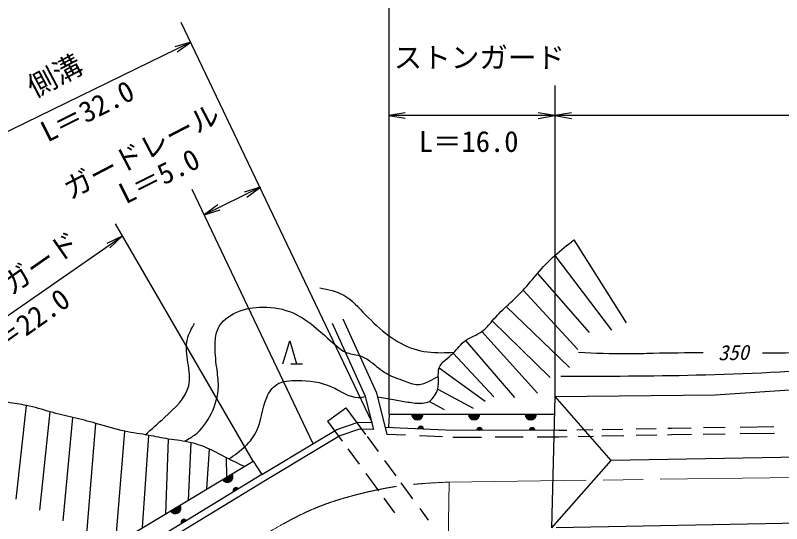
# Model space of a CAD drawing. Units: millimetres, scale not verified. Extents: x 40000 to 680000, y 20000 to 380000.
# Drawn here: x 263806 to 330906, y 294845 to 339388 of the extents above; entities that cross this region are included whole.
import ezdxf
from ezdxf.enums import TextEntityAlignment as Align

# ---------------------------------------------------------------- set-up
doc = ezdxf.new("R2010")
doc.units = ezdxf.units.MM
doc.header["$LTSCALE"] = 1000
doc.linetypes.add('CHAIN', pattern=[18.5, 12, -1.5, 3.5, -1.5])
for name, color, linetype, lineweight in [('M-BGD', 7, 'Continuous', 25), ('M-BMK', 2, 'CHAIN', 13), ('M-STR-HTXT', 7, 'Continuous', 25), ('M-STR-STR3', 7, 'Continuous', 25)]:
    doc.layers.add(name, color=color, linetype=linetype, lineweight=lineweight)
doc.styles.add('ＭＳ ゴシック', font='')
doc.styles.get('ＭＳ ゴシック').set_extended_font_data('MS Gothic')

# ---------------------------------------------------------------- blocks, each defined once
blk = doc.blocks.new('open_arrow')
at = {"color": 0, "linetype": 'Continuous', "lineweight": -2}
blk.add_lwpolyline([(7.5, 1.25), (0, 0), (7.5, -1.25)], dxfattribs=at)

msp = doc.modelspace()

# ---------------------------------------------------------------- linework, layer by layer
at = {"layer": 'M-BGD'}
for p, q in [((312710, 319709), (317287, 312438)), ((311046, 318351), (315995, 311803)), ((309513, 316752), (314046, 311606)), ((308264, 315307), (313060, 310095)), ((306797, 313884), (312338, 308540)), ((292485, 312801), (295418, 306307)), ((294471, 305976), (291574, 312390)), ((305571, 312613), (310630, 307664)), ((304651, 311672), (309513, 306284)), ((287239, 308864), (287839, 310864)), ((287839, 310864), (288439, 308864)), ((303228, 310905), (307520, 305912)), ((302133, 309788), (305702, 305956)), ((287939, 308864), (288939, 308864)), ((300928, 308496), (304958, 305584)), ((325092, 306143), (344159, 307407)), ((295418, 306307), (296345, 302665)), ((300797, 306635), (303885, 304970)), ((310789, 294493), (311068, 305992)), ((311068, 305997), (325092, 306143)), ((315988, 300383), (311068, 305992)), ((295204, 303096), (294471, 305976)), ((300074, 305540), (301344, 304861)), ((263888, 296985), (264775, 305204)), ((265943, 296019), (266870, 304640)), ((291139, 303827), (292754, 305007)), ((292754, 305007), (294464, 302667)), ((267998, 295092), (268844, 304157)), ((296527, 304438), (296473, 303260)), ((296527, 304438), (311030, 304437)), ((270052, 293601), (270858, 303633)), ((291139, 303827), (292424, 302069)), ((291953, 303084), (293836, 303727)), ((293836, 303727), (295050, 303700)), ((327270, 303313), (330234, 303359)), ((272671, 294004), (273396, 302948)), ((290161, 302004), (291953, 303084)), ((293929, 303125), (292208, 302537)), ((295204, 303096), (293929, 303125)), ((302139, 303001), (296191, 303273)), ((297966, 302591), (296345, 302665)), ((311381, 303028), (302139, 303001)), ((311381, 303028), (312085, 303042)), ((312968, 303059), (314377, 303086)), ((315192, 303102), (316992, 303137)), ((318159, 303160), (319917, 303194)), ((320927, 303213), (321259, 303220)), ((321259, 303220), (322986, 303247)), ((323002, 302647), (321269, 302620)), ((325968, 302693), (324036, 302663)), ((324055, 303263), (325947, 303292)), ((330271, 302759), (327280, 302713)), ((330278, 302759), (330271, 302759)), ((274946, 294497), (275491, 302585)), ((276988, 295727), (277224, 302263)), ((285395, 299143), (290161, 302004)), ((292208, 302537), (290471, 301490)), ((294604, 302475), (295569, 301155)), ((301198, 302443), (299202, 302534)), ((304630, 302408), (302126, 302401)), ((308271, 302419), (305807, 302412)), ((311366, 302428), (309503, 302423)), ((312126, 302443), (311392, 302428)), ((314430, 302487), (313089, 302461)), ((317087, 302539), (315159, 302501)), ((319980, 302595), (318169, 302560)), ((321271, 302620), (320922, 302613)), ((321269, 302620), (321271, 302620)), ((278965, 296916), (279198, 301941)), ((280576, 297886), (280809, 301377)), ((290471, 301490), (285704, 298628)), ((292918, 301393), (293900, 300049)), ((282322, 298936), (282300, 300611)), ((334374, 300693), (315988, 300383)), ((266429, 289372), (284637, 300329)), ((284637, 300329), (285395, 299143)), ((296128, 300391), (297112, 299044)), ((310789, 294493), (315988, 300383)), ((285395, 299143), (267191, 288050)), ((285708, 298630), (267504, 287537)), ((294484, 299251), (295607, 297714)), ((297571, 298417), (298596, 297014)), ((296061, 297093), (297002, 295806)), ((299215, 296167), (299954, 295156)), ((341276, 295067), (311174, 294487))]:
    msp.add_line(p, q, dxfattribs=at)
for centre, radius, start, end in [((299009, 304438), 500, 179.99404, 359.99404), ((299009, 304438), 500, 179.99404, 359.99404), ((299009, 304438), 450, 179.99404, 359.99404), ((299009, 304438), 400, 179.99404, 359.99404), ((299009, 304438), 350, 179.99404, 359.99404), ((299009, 304438), 300, 179.99404, 359.99404), ((299009, 304438), 250, 179.99404, 359.99404), ((299009, 304438), 200, 179.99404, 359.99404), ((299009, 304438), 150, 179.99404, 359.99404), ((299009, 304438), 100, 179.99404, 359.99404), ((299009, 304438), 50, 179.99404, 359.99404), ((303971, 304437), 500, 179.99404, 359.99404), ((303971, 304437), 500, 179.99404, 359.99404), ((303971, 304437), 450, 179.99404, 359.99404), ((303971, 304437), 400, 179.99404, 359.99404), ((303971, 304437), 350, 179.99404, 359.99404), ((303971, 304437), 300, 179.99404, 359.99404), ((303971, 304437), 250, 179.99404, 359.99404), ((303971, 304437), 200, 179.99404, 359.99404), ((303971, 304437), 150, 179.99404, 359.99404), ((303971, 304437), 100, 179.99404, 359.99404), ((303971, 304437), 50, 179.99404, 359.99404), ((308933, 304437), 500, 179.99404, 359.99404), ((308933, 304437), 500, 179.99404, 359.99404), ((308933, 304437), 450, 179.99404, 359.99404), ((308933, 304437), 400, 179.99404, 359.99404), ((308933, 304437), 350, 179.99404, 359.99404), ((308933, 304437), 300, 179.99404, 359.99404), ((308933, 304437), 250, 179.99404, 359.99404), ((308933, 304437), 200, 179.99404, 359.99404), ((308933, 304437), 150, 179.99404, 359.99404), ((308933, 304437), 100, 179.99404, 359.99404), ((308933, 304437), 50, 179.99404, 359.99404), ((299292, 303131), 250, 357.38494, 177.38494), ((299292, 303131), 200, 357.38494, 177.38494), ((299292, 303131), 150, 357.38494, 177.38494), ((299292, 303131), 100, 357.38494, 177.38494), ((299292, 303131), 50, 357.38494, 177.38494), ((304449, 303008), 250, 0.16933, 180.16933), ((304449, 303008), 200, 0.16933, 180.16933), ((304449, 303008), 150, 0.16933, 180.16933), ((304449, 303008), 100, 0.16933, 180.16933), ((304449, 303008), 50, 0.16933, 180.16933), ((309070, 303021), 250, 0.16933, 180.16933), ((309070, 303021), 200, 0.16933, 180.16933), ((309070, 303021), 150, 0.16933, 180.16933), ((309070, 303021), 100, 0.16933, 180.16933), ((309070, 303021), 50, 0.16933, 180.16933), ((282361, 298960), 500, 211.03839, 31.03839), ((282361, 298960), 500, 211.03839, 31.03839), ((282361, 298960), 450, 211.03839, 31.03839), ((282361, 298960), 400, 211.03839, 31.03839), ((282361, 298960), 350, 211.03839, 31.03839), ((282361, 298960), 300, 211.03839, 31.03839), ((282361, 298960), 250, 211.03839, 31.03839), ((282361, 298960), 200, 211.03839, 31.03839), ((282361, 298960), 150, 211.03839, 31.03839), ((282361, 298960), 100, 211.03839, 31.03839), ((282361, 298960), 50, 211.03839, 31.03839), ((283120, 297756), 250, 31.35676, 211.35676), ((283120, 297756), 200, 31.35676, 211.35676), ((283120, 297756), 150, 31.35676, 211.35676), ((283120, 297756), 100, 31.35676, 211.35676), ((283120, 297756), 50, 31.35676, 211.35676), ((277809, 296220), 500, 211.03839, 31.03839), ((277809, 296220), 500, 211.03839, 31.03839), ((277809, 296220), 450, 211.03839, 31.03839), ((277809, 296220), 400, 211.03839, 31.03839), ((277809, 296220), 350, 211.03839, 31.03839), ((277809, 296220), 300, 211.03839, 31.03839), ((277809, 296220), 250, 211.03839, 31.03839), ((277809, 296220), 200, 211.03839, 31.03839), ((277809, 296220), 150, 211.03839, 31.03839), ((277809, 296220), 100, 211.03839, 31.03839), ((277809, 296220), 50, 211.03839, 31.03839), ((278569, 294983), 250, 31.35676, 211.35676), ((278569, 294983), 200, 31.35676, 211.35676), ((278569, 294983), 150, 31.35676, 211.35676), ((278569, 294983), 100, 31.35676, 211.35676), ((278569, 294983), 50, 31.35676, 211.35676)]:
    msp.add_arc(centre, radius, start, end, dxfattribs=at)
for points, knots in [([(329221, 309813), (331372, 309823), (333522, 309834), (335659, 310039), (337055, 310174), (338446, 310391), (339821, 310662), (341083, 310910), (342331, 311203), (343594, 311479), (345101, 311808), (346629, 312113), (348029, 312723), (349140, 313208), (350170, 313884), (351257, 314435), (352163, 314894), (353108, 315266), (354019, 315718), (354851, 316132), (355655, 316614), (356509, 316963), (358016, 317580), (359680, 317782), (361254, 318247), (362728, 318682), (364122, 319346), (365572, 319842), (367016, 320335), (368515, 320662), (370006, 321009), (370779, 321189), (371550, 321374), (372333, 321497), (372464, 321518), (372595, 321537), (372726, 321553), (372857, 321570), (372989, 321584), (373121, 321597), (373915, 321677), (374712, 321728), (375509, 321778)], [0, 0, 0, 0, 1, 1, 1, 2, 2, 2, 3, 3, 3, 4, 4, 4, 5, 5, 5, 6, 6, 6, 7, 7, 7, 8, 8, 8, 9, 9, 9, 10, 10, 10, 11, 11, 11, 12, 12, 12, 13, 13, 13, 14, 14, 14, 14]), ([(300074, 305540), (300379, 305881), (300684, 306222), (300797, 306635), (300957, 307221), (300728, 307952), (300928, 308496), (301117, 309012), (301690, 309360), (302133, 309788), (302524, 310167), (302814, 310609), (303228, 310905), (303655, 311212), (304214, 311363), (304651, 311672), (305007, 311923), (305282, 312278), (305571, 312613), (305959, 313063), (306372, 313478), (306797, 313884), (307290, 314353), (307799, 314811), (308264, 315307), (308700, 315771), (309097, 316269), (309513, 316752), (309994, 317313), (310500, 317855), (311046, 318351), (311575, 318832), (312143, 319271), (312710, 319709)], [0, 0, 0, 0, 1, 1, 1, 2, 2, 2, 3, 3, 3, 4, 4, 4, 5, 5, 5, 6, 6, 6, 7, 7, 7, 8, 8, 8, 9, 9, 9, 10, 10, 10, 11, 11, 11, 11]), ([(379467, 319427), (378623, 319202), (377779, 318976), (376919, 318831), (376624, 318782), (376328, 318742), (376032, 318706), (375736, 318670), (375439, 318638), (375142, 318610), (373361, 318437), (371568, 318383), (369792, 318182), (367950, 317973), (366127, 317605), (364319, 317168), (361737, 316545), (359186, 315780), (356769, 314685), (353728, 313308), (350898, 311407), (347799, 310276), (344249, 308981), (340346, 308695), (336499, 308452), (332099, 308174), (327773, 307951), (323424, 307844), (319484, 307747), (315525, 307745), (311566, 307743)], [0, 0, 0, 0, 1, 1, 1, 2, 2, 2, 3, 3, 3, 4, 4, 4, 5, 5, 5, 6, 6, 6, 7, 7, 7, 8, 8, 8, 9, 9, 9, 10, 10, 10, 10]), ([(290469, 315517), (291201, 315363), (291934, 315210), (292558, 314862), (293289, 314454), (293871, 313779), (294470, 313151), (295103, 312487), (295755, 311874), (296484, 311338), (297160, 310841), (297902, 310410), (298699, 310155), (299473, 309908), (300300, 309827), (301115, 309828), (301474, 309829), (301831, 309845), (302188, 309861)], [0, 0, 0, 0, 1, 1, 1, 2, 2, 2, 3, 3, 3, 4, 4, 4, 5, 5, 5, 6, 6, 6, 6]), ([(278633, 302085), (278927, 302246), (279222, 302406), (279489, 302603), (280121, 303069), (280598, 303739), (280954, 304463), (281325, 305218), (281564, 306032), (281585, 306851), (281599, 307411), (281511, 307973), (281438, 308530), (281347, 309226), (281279, 309915), (281303, 310626), (281319, 311085), (281372, 311554), (281562, 311956), (281867, 312601), (282522, 313074), (283207, 313376), (283939, 313698), (284704, 313825), (285484, 313826), (286386, 313828), (287307, 313661), (288120, 313308), (289636, 312650), (290782, 311344), (292105, 310278), (292296, 310124), (292491, 309974), (292708, 309878), (293089, 309709), (293539, 309702), (293942, 309575), (294297, 309464), (294616, 309259), (294919, 309035), (295396, 308682), (295834, 308279), (296333, 307992), (296805, 307721), (297331, 307554), (297862, 307349), (298255, 307198), (298650, 307027), (299047, 307035), (299406, 307043), (299767, 307196), (300105, 307364), (300353, 307487), (300589, 307618), (300825, 307749)], [0, 0, 0, 0, 1, 1, 1, 2, 2, 2, 3, 3, 3, 4, 4, 4, 5, 5, 5, 6, 6, 6, 7, 7, 7, 8, 8, 8, 9, 9, 9, 10, 10, 10, 11, 11, 11, 12, 12, 12, 13, 13, 13, 14, 14, 14, 15, 15, 15, 16, 16, 16, 17, 17, 17, 18, 18, 18, 18]), ([(275181, 302630), (275736, 303128), (276291, 303626), (276878, 304156), (277775, 304967), (278744, 305856), (278987, 306934), (279270, 308191), (278565, 309706), (278867, 310998), (278982, 311488), (279242, 311946), (279501, 312404)], [0, 0, 0, 0, 1, 1, 1, 2, 2, 2, 3, 3, 3, 4, 4, 4, 4]), ([(313120, 309871), (314553, 309804), (315986, 309737), (317419, 309744), (318168, 309748), (318917, 309772), (319667, 309790), (321123, 309825), (322579, 309836), (324035, 309848)], [0, 0, 0, 0, 1, 1, 1, 2, 2, 2, 3, 3, 3, 3]), ([(283861, 299863), (283337, 300105), (282813, 300347), (282300, 300611), (281804, 300867), (281317, 301143), (280809, 301377), (280292, 301615), (279752, 301811), (279198, 301941), (278549, 302094), (277882, 302157), (277224, 302263), (276644, 302356), (276070, 302482), (275491, 302585), (274794, 302710), (274089, 302802), (273396, 302948), (272540, 303129), (271702, 303394), (270858, 303633), (270190, 303822), (269519, 303996), (268844, 304157), (268185, 304314), (267523, 304459), (266870, 304640), (266172, 304833), (265485, 305066), (264775, 305204), (264239, 305308), (263692, 305359), (263163, 305486), (262505, 305645), (261877, 305924), (261229, 306131), (260581, 306338), (259912, 306475), (259255, 306655), (258513, 306858), (257786, 307118), (257039, 307299), (256683, 307386), (256322, 307455), (255962, 307523)], [0, 0, 0, 0, 1, 1, 1, 2, 2, 2, 3, 3, 3, 4, 4, 4, 5, 5, 5, 6, 6, 6, 7, 7, 7, 8, 8, 8, 9, 9, 9, 10, 10, 10, 11, 11, 11, 12, 12, 12, 13, 13, 13, 14, 14, 14, 15, 15, 15, 15]), ([(282512, 300516), (283012, 300865), (283512, 301214), (283951, 301642), (284361, 302041), (284718, 302508), (284952, 303018), (285367, 303923), (285393, 304962), (285816, 305909), (286015, 306356), (286304, 306784), (286692, 307035), (287190, 307358), (287854, 307389), (288493, 307385), (289552, 307378), (290546, 307273), (291484, 306847), (292262, 306494), (293002, 305919), (293824, 305909), (294036, 305906), (294253, 305941), (294471, 305976)], [0, 0, 0, 0, 1, 1, 1, 2, 2, 2, 3, 3, 3, 4, 4, 4, 5, 5, 5, 6, 6, 6, 7, 7, 7, 8, 8, 8, 8]), ([(295506, 305961), (295973, 305878), (296440, 305795), (296906, 305714), (297323, 305641), (297739, 305570), (298161, 305503), (298592, 305435), (299029, 305372), (299457, 305419), (299664, 305442), (299869, 305491), (300074, 305540)], [0, 0, 0, 0, 1, 1, 1, 2, 2, 2, 3, 3, 3, 4, 4, 4, 4]), ([(311596, 283946), (311632, 284387), (311667, 284827), (311883, 285137), (312172, 285550), (312783, 285730), (313361, 285834), (314392, 286020), (315319, 285962), (316275, 285916), (317491, 285858), (318755, 285820), (319969, 285588), (321492, 285297), (322936, 284702), (324443, 284316), (327476, 283539), (330764, 283612), (333801, 284398), (335916, 284945), (337909, 285838), (339916, 286655), (341991, 287500), (344080, 288263), (346155, 289200), (347139, 289644), (348120, 290127), (349151, 290308), (350291, 290508), (351493, 290339), (352681, 290267), (354574, 290153), (356434, 290285), (358304, 290349), (360492, 290425), (362694, 290409), (364871, 290719), (366390, 290935), (367897, 291310), (369304, 291909), (370509, 292422), (371642, 293098), (372752, 293797), (374938, 295173), (377039, 296637), (379237, 298024), (380342, 298722), (381472, 299400), (382684, 299830), (384001, 300298), (385416, 300475), (386830, 300651)], [0, 0, 0, 0, 1, 1, 1, 2, 2, 2, 3, 3, 3, 4, 4, 4, 5, 5, 5, 6, 6, 6, 7, 7, 7, 8, 8, 8, 9, 9, 9, 10, 10, 10, 11, 11, 11, 12, 12, 12, 13, 13, 13, 14, 14, 14, 15, 15, 15, 16, 16, 16, 17, 17, 17, 17])]:
    msp.add_open_spline(points, degree=3, knots=knots, dxfattribs=at)
at = {"layer": 'M-BMK'}
msp.add_line((301775, 298491), (334444, 298927), dxfattribs=at)
msp.add_open_spline([(285956, 294089), (287229, 294814), (288502, 295538), (289841, 296113), (291128, 296665), (292476, 297078), (293839, 297425), (295119, 297750), (296411, 298016), (297715, 298184), (299059, 298356), (300417, 298424), (301775, 298491)], degree=3, knots=[0, 0, 0, 0, 1, 1, 1, 2, 2, 2, 3, 3, 3, 4, 4, 4, 4], dxfattribs=at)
at = {"layer": 'M-STR-HTXT', "lineweight": 13}
msp.add_line((301436, 281079), (301801, 298492), dxfattribs=at)
at = {"layer": 'M-STR-STR3'}
for p, q in [((296505, 342343), (296501, 304438)), ((295050, 303700), (278329, 338757)), ((279169, 337037), (255391, 325451)), ((311044, 333252), (311042, 305992)), ((311044, 330602), (296504, 330603)), ((370179, 330596), (311044, 330602)), ((289898, 301846), (279293, 324112)), ((285264, 324317), (280338, 321917)), ((284637, 300329), (272573, 321128)), ((255657, 307943), (273149, 320023))]:
    msp.add_line(p, q, dxfattribs=at)

# ---------------------------------------------------------------- block references
at = {"layer": 'M-STR-STR3', "xscale": 193, "yscale": 193}
for p, rotation in [((279169, 337037), 206), ((311044, 330602), 180), ((285264, 324317), 206), ((280338, 321917), 26), ((273149, 320023), 214.6)]:
    msp.add_blockref('open_arrow', p, dxfattribs=dict(at, rotation=rotation))
for p in [(296504, 330603), (311044, 330602)]:
    msp.add_blockref('open_arrow', p, dxfattribs=at)

# ---------------------------------------------------------------- texts
at = {"layer": 'M-BGD', "style": 'ＭＳ ゴシック', "oblique": 15}
msp.add_text('350', height=1320, rotation=1.081, dxfattribs=at).set_placement((325329, 309816), align=Align.MIDDLE_LEFT)
at = {"layer": 'M-STR-STR3', "style": 'ＭＳ ゴシック'}
for s, p in [('ストンガード', (296936, 334228)), ('L＝16.0', (299128, 326869))]:
    msp.add_text(s, height=1833, dxfattribs=at).set_placement(p, align=Align.BOTTOM_LEFT)
for s, rotation, p in [('側溝', 27.824, (265729, 331634)), ('L＝32.0', 26.565, (266859, 327732)), ('ガードレール', 27.532, (268862, 322727)), ('L＝5.0', 26.565, (273705, 322318)), ('ストンガード', 34.934, (257609, 310057)), ('L＝22.0', 35.292, (261974, 308591))]:
    msp.add_text(s, height=1833, rotation=rotation, dxfattribs=at).set_placement(p, align=Align.BOTTOM_LEFT)

doc.saveas('drawing.dxf')
